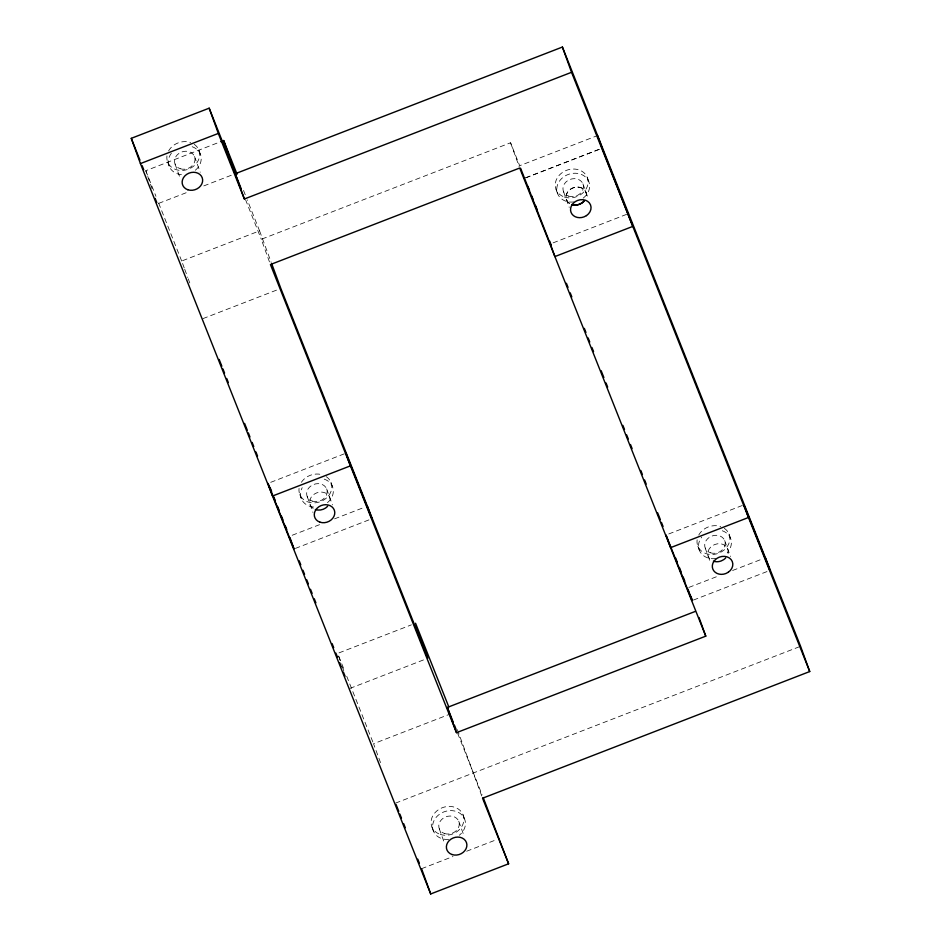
<?xml version="1.0" encoding="UTF-8"?>
<svg xmlns="http://www.w3.org/2000/svg" width="941" height="941" viewBox="0 0 941 941"><rect width="100%" height="100%" fill="white"/><g stroke="black" fill="none" stroke-linecap="round" stroke-linejoin="round"><path stroke-width="0.71" stroke-dasharray="4.71 3.53" d="M152.042 188.682L145.784 170.709L220.947 141.597M158.7 203.362L188.765 191.729M203.797 185.906L232.498 174.791M184.213 267.879L181.684 261.022L259.575 230.863L247.26 199.857M269.467 261.892L261.292 239.285L510.563 142.773L519.679 165.71L597.582 135.551M525.619 177.814L602.146 148.184M525.631 177.861L602.169 148.219M202.938 318.623L278.101 289.522M553.061 242.884L628.212 213.736M270.702 482.333L345.876 453.221M292.192 535.264L319.528 524.678M334.561 518.856L364.626 507.211M295.392 548.415L369.178 519.797M339.007 652.878L411.44 624.836M668.757 533.959L743.919 504.858M349.911 688.412L426.449 658.782M688.871 587.419L718.936 575.786M732.604 570.493L762.669 558.848M693.446 600.052L767.244 571.481M380.529 762.633L373.542 743.731L450.069 714.09M395.514 803.132L800.579 646.291M421.568 868.696L452.997 856.522M466.665 851.229L496.73 839.595M243.507 190.423L246.718 198.504M245.542 199.68L261.292 239.285M457.667 733.368L482.098 794.827M145.784 170.709L155.959 196.316M158.641 203.056L181.684 261.022M338.713 656.1L344.606 670.933M346.747 676.32L373.542 743.731M457.385 729.651L482.074 796.898M259.575 230.863L271.22 262.398M184.718 269.255L187.753 277.477M188.259 278.854L189.776 282.97M729.004 534.065L730.534 538.264M724.688 540.534L730.475 556.531M587.255 177.426L588.784 181.637M582.938 183.895L588.254 198.586M705.209 548.074L710.549 562.8M697.846 546.121L699.375 550.332M563.459 191.435L569.234 207.385M556.096 189.494L557.625 193.693M510.563 142.773L519.22 166.698M463.043 814.741L464.572 818.952M458.749 821.27L463.984 835.737M330.961 482.427L332.479 486.638M326.645 488.897L332.432 504.894M198.857 150.066L200.386 154.277M439.282 828.809L444.517 843.289M194.516 156.477L200.233 172.262M431.931 826.927L433.46 831.138M307.166 496.436L312.953 512.433M299.803 494.484L301.32 498.695M175.038 164.016L180.272 178.484M167.651 162.005L169.168 166.216M338.584 656.1L340.477 661.488M342.359 666.875L343.783 670.909M448.657 839.419A16.703 14.103 -19.9 0 1 433.378 822.116A16.703 14.103 -19.9 0 1 458.338 812.342A16.703 14.103 -19.9 0 1 459.302 835.255M728.063 553.555A10.445 8.822 -19.9 0 0 717.371 543.827L714.737 544.521A10.445 8.822 -19.9 0 0 711.196 560.083M313.141 508.446A10.445 8.822 -19.9 0 1 316.694 492.884A10.445 8.822 -19.9 0 1 330.009 501.918M724.311 528.313A16.703 14.103 -19.9 0 1 718.642 553.202A16.703 14.103 -19.9 0 1 697.328 538.758M698.728 535.088A16.703 14.103 -19.9 0 1 720.759 526.56M574.198 201.892A16.703 14.103 -19.9 0 1 557.448 185.083A16.703 14.103 -19.9 0 1 582.973 175.202A16.703 14.103 -19.9 0 1 582.267 198.774M722.288 530.759A16.703 14.103 -19.9 0 1 727.252 552.638M715.948 558.531A16.703 14.103 -19.9 0 1 700.516 552.52A16.703 14.103 -19.9 0 1 701.751 537.017M569.446 203.444A10.445 8.822 -19.9 0 1 572.987 187.894L575.61 187.153A10.445 8.822 -19.9 0 1 586.29 196.869A10.445 8.822 -19.9 0 0 572.987 187.894A10.445 8.822 -19.9 0 0 569.423 203.409M194.199 144.291A16.703 14.103 -19.9 0 1 189.07 168.898A16.703 14.103 -19.9 0 1 166.945 155.888M168.58 150.972A16.703 14.103 -19.9 0 1 190.647 142.526M192.176 146.725A16.703 14.103 -19.9 0 1 193.775 171.391M181.425 174.614A16.703 14.103 -19.9 0 1 172.521 151.854M326.268 476.675A16.703 14.103 -19.9 0 1 321.269 501.294A16.703 14.103 -19.9 0 1 299.062 488.379M301.367 482.298A16.703 14.103 -19.9 0 1 322.716 474.923M324.233 479.134A16.703 14.103 -19.9 0 1 325.974 503.764M313.624 507.034A16.703 14.103 -19.9 0 1 302.202 487.661M440.223 834.396A16.703 14.103 -19.9 0 0 463.878 818.341A16.703 14.103 -19.9 0 0 438.365 809.778A16.703 14.103 -19.9 0 0 440.223 834.396M444.434 833.503A10.445 8.822 -19.9 0 0 459.267 823.528A10.445 8.822 -19.9 0 0 443.352 818.105A10.445 8.822 -19.9 0 0 444.434 833.503M564.341 196.998A16.703 14.103 -19.9 0 0 588.078 181.025A16.703 14.103 -19.9 0 0 562.612 172.356A16.703 14.103 -19.9 0 0 564.341 196.998M710.373 552.767A10.445 8.822 -19.9 0 0 725.205 542.781A10.445 8.822 -19.9 0 0 709.291 537.358A10.445 8.822 -19.9 0 0 710.373 552.767M568.623 196.128A10.445 8.822 -19.9 0 0 583.444 186.142A10.445 8.822 -19.9 0 0 567.529 180.731A10.445 8.822 -19.9 0 0 568.623 196.128M312.318 501.13A10.445 8.822 -19.9 0 0 327.15 491.143A10.445 8.822 -19.9 0 0 311.236 485.721A10.445 8.822 -19.9 0 0 312.318 501.13M180.19 168.71A10.445 8.822 -19.9 0 0 195.022 158.723A10.445 8.822 -19.9 0 0 179.108 153.301A10.445 8.822 -19.9 0 0 180.19 168.71"/><path stroke-width="1.41" d="M483.18 797.556L508.611 863.791L430.707 893.95L140.421 163.593L131.269 138.339L209.173 108.18L241.202 188.753M140.421 163.593L218.312 133.434L209.173 108.18M220.947 141.597L223.676 140.538L237.073 174.238M562.4 47.05L571.54 72.304L244.378 198.986L235.226 173.732L562.4 47.05L800.579 646.291L809.731 671.545L482.557 798.227L508.611 863.791M699.034 617.543L705.774 636.151L456.491 732.674L447.351 707.42L695.258 611.427M602.146 148.184L632.799 226.405L554.896 256.575L550.309 243.895M571.54 72.304L809.731 671.545M527.842 186.259L529.477 190.353M531.641 195.822L533.276 199.915M535.453 205.385L537.076 209.478M549.568 240.908L551.191 245.001M566.4 283.265L568.035 287.358M570.199 292.827L571.834 296.921M584.326 328.35L585.949 332.455M588.125 337.913L589.76 342.018M591.924 347.476L593.559 351.581M601.158 370.707L603.875 377.541M606.051 382.999L607.674 387.104M622.883 425.356L624.506 429.461M626.682 434.93L628.317 439.024M630.482 444.493L632.117 448.586M640.797 470.453L642.432 474.546M644.609 480.016L646.232 484.109M657.641 512.81L660.359 519.632M661.441 522.373L663.064 526.466M675.556 557.895L677.191 561.989M679.367 567.458L680.99 571.552M683.166 577.021L684.789 581.126M690.729 596.053L692.341 600.099M549.779 242.578L520.596 168.239M705.774 636.151L519.703 168.027L270.432 264.55L456.491 732.674M448.763 706.82L415.546 623.248L427.814 658.253L280.83 288.464L271.726 263.774M447.351 707.42L453.327 722.441M454.409 725.17L456.044 729.275M218.312 133.434L244.378 198.986M131.269 138.339L139.962 160.193M142.138 165.651L143.761 169.745M155.159 198.433L156.794 202.527M219.159 359.438L221.864 366.237M222.946 368.966L224.57 373.048M226.722 378.482L228.345 382.564M244.578 423.391L247.283 430.19M248.353 432.907L249.977 436.989M252.141 442.435L253.764 446.516M255.928 451.962L257.552 456.044M269.996 487.332L271.608 491.414M273.772 496.86L275.395 500.941M277.56 506.387L279.183 510.469M281.347 515.903L282.97 519.985M285.135 525.431L286.758 529.512M299.179 560.765L300.791 564.835M302.955 570.27L304.578 574.339M306.731 579.774L308.354 583.843M310.506 589.278L312.13 593.348M314.282 598.782L315.905 602.863M332.102 643.597L333.714 647.667M335.878 653.101L337.501 657.183M339.654 662.605L341.277 666.687M343.43 672.121L345.053 676.191M396.055 804.508L398.772 811.33M399.854 814.059L401.489 818.164M403.654 823.622L405.289 827.727M417.769 859.133L419.404 863.226M765.409 557.79L769.973 570.422L743.919 504.858L748.495 517.491L670.592 547.65L666.016 535.017L692.082 600.581L687.965 589.219M597.582 135.551L602.169 148.219M367.355 506.152L371.93 518.785L345.853 453.186L350.44 465.854L272.549 496.013L267.962 483.345L294.027 548.944L289.91 537.57M421.568 868.696L430.707 893.95M223.676 140.538L235.226 173.732M725.687 557.931A10.445 8.822 -19.9 0 1 723.664 559.66L721.253 560.918A10.445 8.822 -19.9 0 1 713.419 561.177M327.644 506.293A10.445 8.822 -19.9 0 1 315.364 509.54M583.938 201.292A10.445 8.822 -19.9 0 1 571.669 204.55A10.445 8.822 -19.9 0 0 579.491 204.232L581.903 202.985A10.445 8.822 -19.9 0 0 583.926 201.256M586.466 215.607L584.055 216.865A10.445 8.822 -19.9 0 1 571.069 212.443A10.445 8.822 -19.9 0 1 577.539 200.468L580.174 199.774A10.445 8.822 -19.9 0 1 590.536 204.903A10.445 8.822 -19.9 0 1 586.466 215.607M728.24 572.281L725.829 573.54A10.445 8.822 -19.9 0 1 712.831 569.117A10.445 8.822 -19.9 0 1 719.312 557.154L721.947 556.46A10.445 8.822 -19.9 0 1 732.31 561.577A10.445 8.822 -19.9 0 1 728.24 572.281M319.94 522.173A10.445 8.822 -19.9 0 0 334.773 512.186A10.445 8.822 -19.9 0 0 318.858 506.776A10.445 8.822 -19.9 0 0 319.94 522.173M452.045 854.546A10.445 8.822 -19.9 0 0 466.877 844.571A10.445 8.822 -19.9 0 0 450.962 839.149A10.445 8.822 -19.9 0 0 452.045 854.546M187.812 189.753A10.445 8.822 -19.9 0 0 202.644 179.766A10.445 8.822 -19.9 0 0 186.73 174.344A10.445 8.822 -19.9 0 0 187.812 189.753"/></g></svg>
